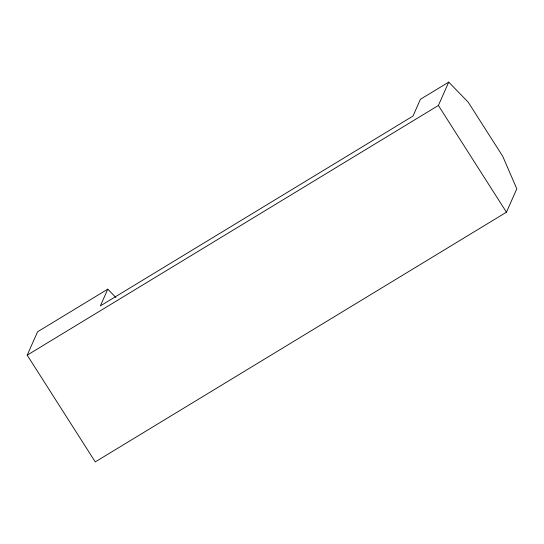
<?xml version="1.0" encoding="UTF-8"?>
<svg xmlns="http://www.w3.org/2000/svg" width="544" height="544" viewBox="0 0 544 544"><rect width="100%" height="100%" fill="white"/><g stroke="black" fill="none" stroke-linecap="round" stroke-linejoin="round"><path stroke-width="0.82" d="M107.794 289.143L100.368 305.898L412.991 116.056L420.417 99.3L448.739 82.103L468.268 102.265L502.744 156.318L516.8 188.836L506.444 212.201L95.261 461.897L27.2 355.164L37.556 331.799L107.794 289.143L115.838 297.446M27.2 355.164L438.382 105.468L448.739 82.103M438.382 105.468L506.444 212.201"/></g></svg>
